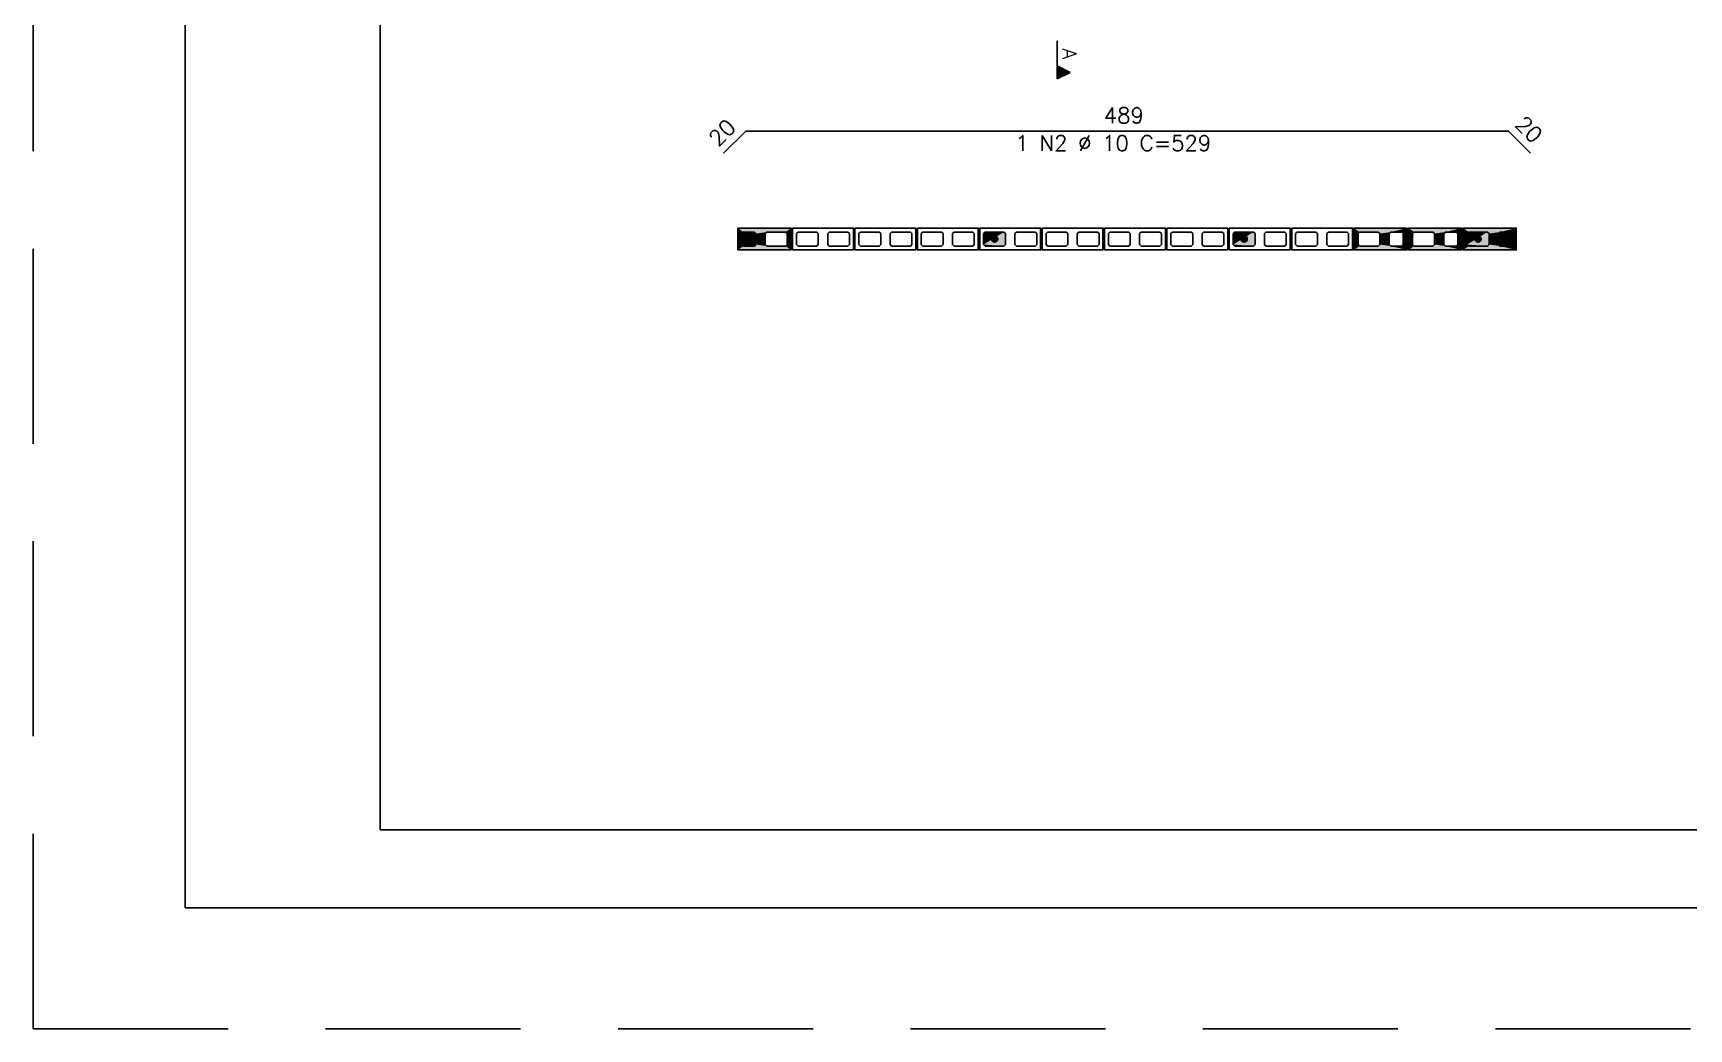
# Model space of a CAD drawing. Extents: x -1.9 to 86, y -1.5 to 61.
# Drawn here: x -1.95 to 19.28, y -1.55 to 11.22 of the extents above; entities that cross this region are included whole.
import ezdxf

# ---------------------------------------------------------------- set-up
doc = ezdxf.new("R2010")
doc.units = 0
doc.header["$MEASUREMENT"] = 0
doc.linetypes.add('HIDDEN', pattern=[0.375, 0.25, -0.125])
doc.layers.get('0').update_dxf_attribs({"linetype": 'CONTINUOUS'})
doc.layers.get('Defpoints').update_dxf_attribs({"linetype": 'CONTINUOUS'})
for name, color, linetype in [('ARQ_FOLHA', 7, 'CONTINUOUS'), ('PENA_01', 1, 'CONTINUOUS'), ('PENA_02', 2, 'CONTINUOUS'), ('PENA_03', 3, 'CONTINUOUS'), ('PENA_05', 5, 'CONTINUOUS'), ('PENA_11', 252, 'CONTINUOUS'), ('PENA_21', 100, 'CONTINUOUS')]:
    doc.layers.add(name, color=color, linetype=linetype)
doc.styles.get("Standard").update_dxf_attribs({"font": 'ROMANS.SHX'})

# ---------------------------------------------------------------- blocks, each defined once
blk = doc.blocks.new('FOLHA A1 - 841 X 594')
at = {"layer": 'ARQ_FOLHA', "color": 1}
for points in [[(-841, 0), (0, 0), (0, 594), (-841, 594)], [(-816, 10), (-10, 10), (-10, 584), (-816, 584)]]:
    blk.add_lwpolyline(points, close=True, dxfattribs=at)
at = {"layer": 'Defpoints', "color": 8, "linetype": 'HIDDEN', "ltscale": 100}
blk.add_lwpolyline([(-860.5, 609.5), (-860.5, -15.5), (19.5, -15.5), (19.5, 609.5)], close=True, dxfattribs=at)
blk = doc.blocks.new('*U24')
blk.add_blockref('FOLHA A1 - 841 X 594', (0, 0))

msp = doc.modelspace()

# ---------------------------------------------------------------- linework, layer by layer
at = {"layer": 'PENA_01', "linetype": 'Continuous'}
for points in [[(7.158, 8.488), (7.298, 8.488), (7.318, 8.508), (7.318, 8.648), (7.298, 8.668), (7.158, 8.668), (7.138, 8.648), (7.138, 8.508), (7.158, 8.488)], [(7.458, 8.488), (7.698, 8.488), (7.718, 8.508), (7.718, 8.648), (7.698, 8.668), (7.458, 8.668), (7.438, 8.648), (7.438, 8.508), (7.458, 8.488)], [(7.838, 8.648), (7.858, 8.668), (8.098, 8.668), (8.118, 8.648), (8.118, 8.508), (8.098, 8.488), (7.858, 8.488), (7.838, 8.508), (7.838, 8.648)], [(8.238, 8.648), (8.258, 8.668), (8.498, 8.668), (8.518, 8.648), (8.518, 8.508), (8.498, 8.488), (8.258, 8.488), (8.238, 8.508), (8.238, 8.648)], [(8.638, 8.648), (8.658, 8.668), (8.898, 8.668), (8.918, 8.648), (8.918, 8.508), (8.898, 8.488), (8.658, 8.488), (8.638, 8.508), (8.638, 8.648)], [(9.038, 8.648), (9.058, 8.668), (9.298, 8.668), (9.318, 8.648), (9.318, 8.508), (9.298, 8.488), (9.058, 8.488), (9.038, 8.508), (9.038, 8.648)], [(9.438, 8.648), (9.458, 8.668), (9.698, 8.668), (9.718, 8.648), (9.718, 8.508), (9.698, 8.488), (9.458, 8.488), (9.438, 8.508), (9.438, 8.648)], [(9.838, 8.648), (9.858, 8.668), (10.098, 8.668), (10.118, 8.648), (10.118, 8.508), (10.098, 8.488), (9.858, 8.488), (9.838, 8.508), (9.838, 8.648)], [(10.238, 8.648), (10.258, 8.668), (10.498, 8.668), (10.518, 8.648), (10.518, 8.508), (10.498, 8.488), (10.258, 8.488), (10.238, 8.508), (10.238, 8.648)], [(10.638, 8.648), (10.658, 8.668), (10.898, 8.668), (10.918, 8.648), (10.918, 8.508), (10.898, 8.488), (10.658, 8.488), (10.638, 8.508), (10.638, 8.648)], [(11.038, 8.648), (11.058, 8.668), (11.298, 8.668), (11.318, 8.648), (11.318, 8.508), (11.298, 8.488), (11.058, 8.488), (11.038, 8.508), (11.038, 8.648)], [(11.438, 8.648), (11.458, 8.668), (11.698, 8.668), (11.718, 8.648), (11.718, 8.508), (11.698, 8.488), (11.458, 8.488), (11.438, 8.508), (11.438, 8.648)], [(11.838, 8.648), (11.858, 8.668), (12.098, 8.668), (12.118, 8.648), (12.118, 8.508), (12.098, 8.488), (11.858, 8.488), (11.838, 8.508), (11.838, 8.648)], [(12.238, 8.648), (12.258, 8.668), (12.498, 8.668), (12.518, 8.648), (12.518, 8.508), (12.498, 8.488), (12.258, 8.488), (12.238, 8.508), (12.238, 8.648)], [(12.638, 8.648), (12.658, 8.668), (12.898, 8.668), (12.918, 8.648), (12.918, 8.508), (12.898, 8.488), (12.658, 8.488), (12.638, 8.508), (12.638, 8.648)], [(13.038, 8.648), (13.058, 8.668), (13.298, 8.668), (13.318, 8.648), (13.318, 8.508), (13.298, 8.488), (13.058, 8.488), (13.038, 8.508), (13.038, 8.648)], [(13.438, 8.648), (13.458, 8.668), (13.698, 8.668), (13.718, 8.648), (13.718, 8.508), (13.698, 8.488), (13.458, 8.488), (13.438, 8.508), (13.438, 8.648)], [(13.838, 8.648), (13.858, 8.668), (14.098, 8.668), (14.118, 8.648), (14.118, 8.508), (14.098, 8.488), (13.858, 8.488), (13.838, 8.508), (13.838, 8.648)], [(14.238, 8.648), (14.258, 8.668), (14.498, 8.668), (14.518, 8.648), (14.518, 8.508), (14.498, 8.488), (14.258, 8.488), (14.238, 8.508), (14.238, 8.648)], [(14.638, 8.648), (14.658, 8.668), (14.898, 8.668), (14.918, 8.648), (14.918, 8.508), (14.898, 8.488), (14.658, 8.488), (14.638, 8.508), (14.638, 8.648)], [(15.298, 8.488), (15.058, 8.488), (15.038, 8.508), (15.038, 8.648), (15.058, 8.668), (15.298, 8.668), (15.318, 8.648), (15.318, 8.508), (15.298, 8.488)], [(15.598, 8.488), (15.458, 8.488), (15.438, 8.508), (15.438, 8.648), (15.458, 8.668), (15.598, 8.668), (15.618, 8.648), (15.618, 8.508), (15.598, 8.488)], [(15.998, 8.488), (15.758, 8.488), (15.738, 8.508), (15.738, 8.648), (15.758, 8.668), (15.998, 8.668), (16.018, 8.648), (16.018, 8.508), (15.998, 8.488)], [(16.298, 8.488), (16.158, 8.488), (16.138, 8.508), (16.138, 8.648), (16.158, 8.668), (16.298, 8.668), (16.318, 8.648), (16.318, 8.508), (16.298, 8.488)], [(16.698, 8.488), (16.458, 8.488), (16.438, 8.508), (16.438, 8.648), (16.458, 8.668), (16.698, 8.668), (16.718, 8.648), (16.718, 8.508), (16.698, 8.488)], [(16.998, 8.488), (16.858, 8.488), (16.838, 8.508), (16.838, 8.648), (16.858, 8.668), (16.998, 8.668), (17.018, 8.648), (17.018, 8.508), (16.998, 8.488)]]:
    msp.add_lwpolyline(points, dxfattribs=at)
at = {"layer": 'PENA_02', "linetype": 'Continuous'}
for points in [[(7.088, 8.438), (7.768, 8.438), (7.768, 8.718), (7.088, 8.718), (7.088, 8.438)], [(7.788, 8.718), (8.568, 8.718), (8.568, 8.438), (7.788, 8.438), (7.788, 8.718)], [(8.588, 8.718), (9.368, 8.718), (9.368, 8.438), (8.588, 8.438), (8.588, 8.718)], [(9.388, 8.718), (10.168, 8.718), (10.168, 8.438), (9.388, 8.438), (9.388, 8.718)], [(10.188, 8.718), (10.968, 8.718), (10.968, 8.438), (10.188, 8.438), (10.188, 8.718)], [(10.988, 8.718), (11.768, 8.718), (11.768, 8.438), (10.988, 8.438), (10.988, 8.718)], [(11.788, 8.718), (12.568, 8.718), (12.568, 8.438), (11.788, 8.438), (11.788, 8.718)], [(12.588, 8.718), (13.368, 8.718), (13.368, 8.438), (12.588, 8.438), (12.588, 8.718)], [(13.388, 8.718), (14.168, 8.718), (14.168, 8.438), (13.388, 8.438), (13.388, 8.718)], [(14.188, 8.718), (14.968, 8.718), (14.968, 8.438), (14.188, 8.438), (14.188, 8.718)], [(15.668, 8.438), (14.988, 8.438), (14.988, 8.718), (15.668, 8.718), (15.668, 8.438)], [(16.368, 8.438), (15.688, 8.438), (15.688, 8.718), (16.368, 8.718), (16.368, 8.438)], [(17.068, 8.438), (16.388, 8.438), (16.388, 8.718), (17.068, 8.718), (17.068, 8.438)]]:
    msp.add_lwpolyline(points, dxfattribs=at)
at = {"layer": 'PENA_03', "linetype": 'Continuous'}
for p, q in [((11.18, 11.118), (11.18, 10.632)), ((11.18, 10.797), (11.18, 11.118)), ((11.346, 10.715), (11.18, 10.797)), ((11.18, 10.633), (11.18, 10.796)), ((11.344, 10.715), (11.18, 10.796)), ((11.18, 10.632), (11.346, 10.715)), ((11.18, 10.633), (11.344, 10.715)), ((11.193, 10.638), (11.193, 10.791)), ((11.205, 10.644), (11.205, 10.785)), ((11.218, 10.651), (11.218, 10.778)), ((11.231, 10.657), (11.231, 10.772)), ((11.244, 10.663), (11.244, 10.766)), ((11.256, 10.67), (11.256, 10.759)), ((11.269, 10.676), (11.269, 10.753)), ((11.282, 10.683), (11.282, 10.746)), ((11.295, 10.689), (11.295, 10.74)), ((11.307, 10.695), (11.307, 10.734)), ((11.32, 10.702), (11.32, 10.727)), ((11.333, 10.708), (11.333, 10.721))]:
    msp.add_line(p, q, dxfattribs=at)
for points in [[(7.138, 8.508), (7.158, 8.488), (7.298, 8.488), (7.318, 8.508), (7.318, 8.648), (7.298, 8.668), (7.158, 8.668), (7.138, 8.648), (7.138, 8.508)], [(10.238, 8.508), (10.258, 8.488), (10.498, 8.488), (10.518, 8.508), (10.518, 8.648), (10.498, 8.668), (10.258, 8.668), (10.238, 8.648), (10.238, 8.508)], [(13.438, 8.508), (13.458, 8.488), (13.698, 8.488), (13.718, 8.508), (13.718, 8.648), (13.698, 8.668), (13.458, 8.668), (13.438, 8.648), (13.438, 8.508)], [(16.438, 8.508), (16.458, 8.488), (16.698, 8.488), (16.718, 8.508), (16.718, 8.648), (16.698, 8.668), (16.458, 8.668), (16.438, 8.648), (16.438, 8.508)], [(16.838, 8.508), (16.858, 8.488), (16.998, 8.488), (17.018, 8.508), (17.018, 8.648), (16.998, 8.668), (16.858, 8.668), (16.838, 8.648), (16.838, 8.508)]]:
    msp.add_lwpolyline(points, dxfattribs=at)
for centre in [(7.228, 8.578), (10.378, 8.578), (13.578, 8.578), (16.578, 8.578), (16.928, 8.578)]:
    msp.add_circle(centre, 0.04, dxfattribs=at)
for points in [[(7.268, 8.578), (7.208, 8.612), (7.19, 8.592)], [(7.268, 8.578), (7.19, 8.592), (7.19, 8.564)], [(7.268, 8.578), (7.19, 8.564), (7.208, 8.543)], [(7.268, 8.578), (7.235, 8.617), (7.208, 8.612)], [(7.268, 8.578), (7.208, 8.543), (7.235, 8.538)], [(7.268, 8.578), (7.258, 8.604), (7.235, 8.617)], [(7.268, 8.578), (7.235, 8.538), (7.258, 8.552)], [(7.268, 8.578), (7.258, 8.552), (7.268, 8.578)], [(10.418, 8.578), (10.358, 8.612), (10.34, 8.592)], [(10.418, 8.578), (10.34, 8.592), (10.34, 8.564)], [(10.418, 8.578), (10.34, 8.564), (10.358, 8.543)], [(10.418, 8.578), (10.385, 8.617), (10.358, 8.612)], [(10.418, 8.578), (10.358, 8.543), (10.385, 8.538)], [(10.418, 8.578), (10.408, 8.604), (10.385, 8.617)], [(10.418, 8.578), (10.385, 8.538), (10.408, 8.552)], [(10.418, 8.578), (10.408, 8.552), (10.418, 8.578)], [(13.618, 8.578), (13.558, 8.612), (13.54, 8.592)], [(13.618, 8.578), (13.54, 8.592), (13.54, 8.564)], [(13.618, 8.578), (13.54, 8.564), (13.558, 8.543)], [(13.618, 8.578), (13.585, 8.617), (13.558, 8.612)], [(13.618, 8.578), (13.558, 8.543), (13.585, 8.538)], [(13.618, 8.578), (13.608, 8.604), (13.585, 8.617)], [(13.618, 8.578), (13.585, 8.538), (13.608, 8.552)], [(13.618, 8.578), (13.608, 8.552), (13.618, 8.578)], [(16.618, 8.578), (16.558, 8.612), (16.54, 8.592)], [(16.618, 8.578), (16.54, 8.592), (16.54, 8.564)], [(16.618, 8.578), (16.54, 8.564), (16.558, 8.543)], [(16.618, 8.578), (16.585, 8.617), (16.558, 8.612)], [(16.618, 8.578), (16.558, 8.543), (16.585, 8.538)], [(16.618, 8.578), (16.608, 8.604), (16.585, 8.617)], [(16.618, 8.578), (16.585, 8.538), (16.608, 8.552)], [(16.618, 8.578), (16.608, 8.552), (16.618, 8.578)], [(16.968, 8.578), (16.908, 8.612), (16.89, 8.592)], [(16.968, 8.578), (16.89, 8.592), (16.89, 8.564)], [(16.968, 8.578), (16.89, 8.564), (16.908, 8.543)], [(16.968, 8.578), (16.935, 8.617), (16.908, 8.612)], [(16.968, 8.578), (16.908, 8.543), (16.935, 8.538)], [(16.968, 8.578), (16.958, 8.604), (16.935, 8.617)], [(16.968, 8.578), (16.935, 8.538), (16.958, 8.552)], [(16.968, 8.578), (16.958, 8.552), (16.968, 8.578)]]:
    msp.add_solid(points, dxfattribs=at)
at = {"layer": 'PENA_05', "linetype": 'Continuous'}
for p, q in [((7.187, 9.963), (6.904, 9.68)), ((16.968, 9.963), (7.187, 9.963)), ((17.251, 9.68), (16.968, 9.963))]:
    msp.add_line(p, q, dxfattribs=at)
at = {"layer": 'PENA_11', "linetype": 'Continuous'}
for points in [[(7.138, 8.508), (7.318, 8.648), (7.298, 8.668)], [(7.138, 8.508), (7.298, 8.668), (7.158, 8.668)], [(7.138, 8.508), (7.158, 8.668), (7.138, 8.648)], [(7.138, 8.508), (7.318, 8.508), (7.318, 8.648)], [(7.138, 8.508), (7.138, 8.648), (7.138, 8.508)], [(7.138, 8.508), (7.158, 8.488), (7.298, 8.488)], [(7.138, 8.508), (7.298, 8.488), (7.318, 8.508)], [(10.238, 8.508), (10.518, 8.648), (10.498, 8.668)], [(10.238, 8.508), (10.498, 8.668), (10.258, 8.668)], [(10.238, 8.508), (10.258, 8.668), (10.238, 8.648)], [(10.238, 8.508), (10.518, 8.508), (10.518, 8.648)], [(10.238, 8.508), (10.238, 8.648), (10.238, 8.508)], [(10.238, 8.508), (10.258, 8.488), (10.498, 8.488)], [(10.238, 8.508), (10.498, 8.488), (10.518, 8.508)], [(13.438, 8.508), (13.718, 8.648), (13.698, 8.668)], [(13.438, 8.508), (13.698, 8.668), (13.458, 8.668)], [(13.438, 8.508), (13.458, 8.668), (13.438, 8.648)], [(13.438, 8.508), (13.718, 8.508), (13.718, 8.648)], [(13.438, 8.508), (13.438, 8.648), (13.438, 8.508)], [(13.438, 8.508), (13.458, 8.488), (13.698, 8.488)], [(13.438, 8.508), (13.698, 8.488), (13.718, 8.508)], [(16.438, 8.508), (16.718, 8.648), (16.698, 8.668)], [(16.438, 8.508), (16.698, 8.668), (16.458, 8.668)], [(16.438, 8.508), (16.458, 8.668), (16.438, 8.648)], [(16.438, 8.508), (16.718, 8.508), (16.718, 8.648)], [(16.438, 8.508), (16.438, 8.648), (16.438, 8.508)], [(16.438, 8.508), (16.458, 8.488), (16.698, 8.488)], [(16.438, 8.508), (16.698, 8.488), (16.718, 8.508)], [(16.838, 8.508), (17.018, 8.648), (16.998, 8.668)], [(16.838, 8.508), (16.998, 8.668), (16.858, 8.668)], [(16.838, 8.508), (16.858, 8.668), (16.838, 8.648)], [(16.838, 8.508), (17.018, 8.508), (17.018, 8.648)], [(16.838, 8.508), (16.838, 8.648), (16.838, 8.508)], [(16.838, 8.508), (16.858, 8.488), (16.998, 8.488)], [(16.838, 8.508), (16.998, 8.488), (17.018, 8.508)]]:
    msp.add_solid(points, dxfattribs=at)
at = {"layer": 'PENA_21', "linetype": 'Continuous'}
for points in [[(7.088, 8.578), (7.138, 8.578), (7.138, 8.648), (7.158, 8.668), (7.298, 8.668), (7.318, 8.648), (7.318, 8.578), (7.438, 8.578), (7.438, 8.648), (7.458, 8.668), (7.698, 8.668), (7.718, 8.648), (7.718, 8.578), (7.768, 8.578), (7.768, 8.718), (7.088, 8.718), (7.088, 8.578)], [(15.668, 8.578), (15.618, 8.578), (15.618, 8.648), (15.598, 8.668), (15.458, 8.668), (15.438, 8.648), (15.438, 8.578), (15.318, 8.578), (15.318, 8.648), (15.298, 8.668), (15.058, 8.668), (15.038, 8.648), (15.038, 8.578), (14.988, 8.578), (14.988, 8.718), (15.668, 8.718), (15.668, 8.578)], [(16.368, 8.578), (16.318, 8.578), (16.318, 8.648), (16.298, 8.668), (16.158, 8.668), (16.138, 8.648), (16.138, 8.578), (16.018, 8.578), (16.018, 8.648), (15.998, 8.668), (15.758, 8.668), (15.738, 8.648), (15.738, 8.578), (15.688, 8.578), (15.688, 8.718), (16.368, 8.718), (16.368, 8.578)], [(17.068, 8.578), (17.018, 8.578), (17.018, 8.648), (16.998, 8.668), (16.858, 8.668), (16.838, 8.648), (16.838, 8.578), (16.718, 8.578), (16.718, 8.648), (16.698, 8.668), (16.458, 8.668), (16.438, 8.648), (16.438, 8.578), (16.388, 8.578), (16.388, 8.718), (17.068, 8.718), (17.068, 8.578)], [(7.088, 8.578), (7.138, 8.578), (7.138, 8.508), (7.158, 8.488), (7.298, 8.488), (7.318, 8.508), (7.318, 8.578), (7.438, 8.578), (7.438, 8.508), (7.458, 8.488), (7.698, 8.488), (7.718, 8.508), (7.718, 8.578), (7.768, 8.578), (7.768, 8.438), (7.088, 8.438), (7.088, 8.578)], [(15.668, 8.578), (15.618, 8.578), (15.618, 8.508), (15.598, 8.488), (15.458, 8.488), (15.438, 8.508), (15.438, 8.578), (15.318, 8.578), (15.318, 8.508), (15.298, 8.488), (15.058, 8.488), (15.038, 8.508), (15.038, 8.578), (14.988, 8.578), (14.988, 8.438), (15.668, 8.438), (15.668, 8.578)], [(16.368, 8.578), (16.318, 8.578), (16.318, 8.508), (16.298, 8.488), (16.158, 8.488), (16.138, 8.508), (16.138, 8.578), (16.018, 8.578), (16.018, 8.508), (15.998, 8.488), (15.758, 8.488), (15.738, 8.508), (15.738, 8.578), (15.688, 8.578), (15.688, 8.438), (16.368, 8.438), (16.368, 8.578)], [(17.068, 8.578), (17.018, 8.578), (17.018, 8.508), (16.998, 8.488), (16.858, 8.488), (16.838, 8.508), (16.838, 8.578), (16.718, 8.578), (16.718, 8.508), (16.698, 8.488), (16.458, 8.488), (16.438, 8.508), (16.438, 8.578), (16.388, 8.578), (16.388, 8.438), (17.068, 8.438), (17.068, 8.578)]]:
    msp.add_lwpolyline(points, dxfattribs=at)
for points in [[(7.768, 8.718), (7.088, 8.718), (7.158, 8.668)], [(7.088, 8.718), (7.088, 8.578), (7.138, 8.578)], [(7.088, 8.718), (7.138, 8.578), (7.138, 8.648)], [(7.088, 8.718), (7.138, 8.648), (7.158, 8.668)], [(7.768, 8.718), (7.158, 8.668), (7.298, 8.668)], [(7.768, 8.718), (7.298, 8.668), (7.318, 8.648)], [(7.768, 8.718), (7.318, 8.648), (7.458, 8.668)], [(7.768, 8.718), (7.458, 8.668), (7.698, 8.668)], [(7.768, 8.718), (7.698, 8.668), (7.718, 8.648)], [(7.768, 8.718), (7.718, 8.648), (7.768, 8.578)], [(15.668, 8.718), (15.058, 8.668), (14.988, 8.718)], [(15.058, 8.668), (15.038, 8.648), (14.988, 8.718)], [(14.988, 8.718), (15.038, 8.648), (14.988, 8.578)], [(15.298, 8.668), (15.058, 8.668), (15.668, 8.718)], [(15.318, 8.648), (15.298, 8.668), (15.668, 8.718)], [(15.668, 8.718), (15.458, 8.668), (15.318, 8.648)], [(15.668, 8.718), (15.598, 8.668), (15.458, 8.668)], [(15.668, 8.718), (15.618, 8.648), (15.598, 8.668)], [(15.668, 8.718), (15.668, 8.578), (15.618, 8.578)], [(15.668, 8.718), (15.618, 8.578), (15.618, 8.648)], [(16.368, 8.718), (15.758, 8.668), (15.688, 8.718)], [(15.758, 8.668), (15.738, 8.648), (15.688, 8.718)], [(15.688, 8.718), (15.738, 8.648), (15.688, 8.578)], [(15.998, 8.668), (15.758, 8.668), (16.368, 8.718)], [(16.018, 8.648), (15.998, 8.668), (16.368, 8.718)], [(16.368, 8.718), (16.158, 8.668), (16.018, 8.648)], [(16.368, 8.718), (16.298, 8.668), (16.158, 8.668)], [(16.368, 8.718), (16.318, 8.648), (16.298, 8.668)], [(16.368, 8.718), (16.368, 8.578), (16.318, 8.578)], [(16.368, 8.718), (16.318, 8.578), (16.318, 8.648)], [(17.068, 8.718), (16.458, 8.668), (16.388, 8.718)], [(16.458, 8.668), (16.438, 8.648), (16.388, 8.718)], [(16.388, 8.718), (16.438, 8.648), (16.388, 8.578)], [(16.698, 8.668), (16.458, 8.668), (17.068, 8.718)], [(16.718, 8.648), (16.698, 8.668), (17.068, 8.718)], [(17.068, 8.718), (16.858, 8.668), (16.718, 8.648)], [(17.068, 8.718), (16.998, 8.668), (16.858, 8.668)], [(17.068, 8.718), (17.018, 8.648), (16.998, 8.668)], [(17.068, 8.718), (17.068, 8.578), (17.018, 8.578)], [(17.068, 8.718), (17.018, 8.578), (17.018, 8.648)], [(7.088, 8.438), (7.088, 8.578), (7.138, 8.578)], [(7.088, 8.438), (7.138, 8.578), (7.138, 8.508)], [(7.088, 8.438), (7.138, 8.508), (7.158, 8.488)], [(7.768, 8.438), (7.298, 8.488), (7.318, 8.508)], [(7.318, 8.648), (7.438, 8.648), (7.458, 8.668)], [(7.318, 8.648), (7.318, 8.578), (7.438, 8.578)], [(7.318, 8.648), (7.438, 8.578), (7.438, 8.648)], [(7.318, 8.508), (7.318, 8.578), (7.438, 8.578)], [(7.318, 8.508), (7.438, 8.578), (7.438, 8.508)], [(7.768, 8.438), (7.318, 8.508), (7.458, 8.488)], [(7.318, 8.508), (7.438, 8.508), (7.458, 8.488)], [(7.768, 8.438), (7.698, 8.488), (7.718, 8.508)], [(7.768, 8.578), (7.718, 8.648), (7.718, 8.578)], [(7.768, 8.438), (7.718, 8.508), (7.768, 8.578)], [(7.768, 8.578), (7.718, 8.508), (7.718, 8.578)], [(15.038, 8.648), (15.038, 8.578), (14.988, 8.578)], [(14.988, 8.438), (15.038, 8.508), (14.988, 8.578)], [(15.038, 8.508), (15.038, 8.578), (14.988, 8.578)], [(15.058, 8.488), (15.038, 8.508), (14.988, 8.438)], [(15.318, 8.508), (15.298, 8.488), (15.668, 8.438)], [(15.318, 8.578), (15.318, 8.648), (15.458, 8.668)], [(15.318, 8.578), (15.458, 8.668), (15.438, 8.648)], [(15.318, 8.578), (15.438, 8.648), (15.438, 8.578)], [(15.318, 8.578), (15.318, 8.508), (15.458, 8.488)], [(15.318, 8.578), (15.458, 8.488), (15.438, 8.508)], [(15.318, 8.578), (15.438, 8.508), (15.438, 8.578)], [(15.668, 8.438), (15.458, 8.488), (15.318, 8.508)], [(15.668, 8.438), (15.618, 8.508), (15.598, 8.488)], [(15.668, 8.438), (15.668, 8.578), (15.618, 8.578)], [(15.668, 8.438), (15.618, 8.578), (15.618, 8.508)], [(15.738, 8.648), (15.738, 8.578), (15.688, 8.578)], [(15.688, 8.438), (15.738, 8.508), (15.688, 8.578)], [(15.738, 8.508), (15.738, 8.578), (15.688, 8.578)], [(15.758, 8.488), (15.738, 8.508), (15.688, 8.438)], [(16.018, 8.508), (15.998, 8.488), (16.368, 8.438)], [(16.018, 8.578), (16.018, 8.648), (16.158, 8.668)], [(16.018, 8.578), (16.158, 8.668), (16.138, 8.648)], [(16.018, 8.578), (16.138, 8.648), (16.138, 8.578)], [(16.018, 8.578), (16.018, 8.508), (16.158, 8.488)], [(16.018, 8.578), (16.158, 8.488), (16.138, 8.508)], [(16.018, 8.578), (16.138, 8.508), (16.138, 8.578)], [(16.368, 8.438), (16.158, 8.488), (16.018, 8.508)], [(16.368, 8.438), (16.318, 8.508), (16.298, 8.488)], [(16.368, 8.438), (16.368, 8.578), (16.318, 8.578)], [(16.368, 8.438), (16.318, 8.578), (16.318, 8.508)], [(16.438, 8.648), (16.438, 8.578), (16.388, 8.578)], [(16.388, 8.438), (16.438, 8.508), (16.388, 8.578)], [(16.438, 8.508), (16.438, 8.578), (16.388, 8.578)], [(16.458, 8.488), (16.438, 8.508), (16.388, 8.438)], [(16.718, 8.508), (16.698, 8.488), (17.068, 8.438)], [(16.718, 8.578), (16.718, 8.648), (16.858, 8.668)], [(16.718, 8.578), (16.858, 8.668), (16.838, 8.648)], [(16.718, 8.578), (16.838, 8.648), (16.838, 8.578)], [(16.718, 8.578), (16.718, 8.508), (16.858, 8.488)], [(16.718, 8.578), (16.858, 8.488), (16.838, 8.508)], [(16.718, 8.578), (16.838, 8.508), (16.838, 8.578)], [(17.068, 8.438), (16.858, 8.488), (16.718, 8.508)], [(17.068, 8.438), (17.018, 8.508), (16.998, 8.488)], [(17.068, 8.438), (17.068, 8.578), (17.018, 8.578)], [(17.068, 8.438), (17.018, 8.578), (17.018, 8.508)], [(7.768, 8.438), (7.088, 8.438), (7.158, 8.488)], [(7.768, 8.438), (7.158, 8.488), (7.298, 8.488)], [(7.768, 8.438), (7.458, 8.488), (7.698, 8.488)], [(15.668, 8.438), (15.058, 8.488), (14.988, 8.438)], [(15.298, 8.488), (15.058, 8.488), (15.668, 8.438)], [(15.668, 8.438), (15.598, 8.488), (15.458, 8.488)], [(16.368, 8.438), (15.758, 8.488), (15.688, 8.438)], [(15.998, 8.488), (15.758, 8.488), (16.368, 8.438)], [(16.368, 8.438), (16.298, 8.488), (16.158, 8.488)], [(17.068, 8.438), (16.458, 8.488), (16.388, 8.438)], [(16.698, 8.488), (16.458, 8.488), (17.068, 8.438)], [(17.068, 8.438), (16.998, 8.488), (16.858, 8.488)]]:
    msp.add_solid(points, dxfattribs=at)

# ---------------------------------------------------------------- block references
at = {"xscale": 0.09999999999999938, "yscale": 0.09999999999999938, "zscale": 0.09999999999999938}
msp.add_blockref('*U24', (84.1, 0.003), dxfattribs=at)

# ---------------------------------------------------------------- texts
at = {"layer": 'PENA_03', "linetype": 'Continuous'}
for s, height, rotation, p in [('A', 0.18, 270, (11.247, 11.021)), ('20', 0.2, 45, (6.834, 9.751)), ('20', 0.2, 315, (17.038, 10.034))]:
    msp.add_text(s, height=height, rotation=rotation, dxfattribs=at).set_placement(p)
for s, p in [('489', (11.778, 10.063)), ('1 N2 %%c 10 C=529', (10.644, 9.707))]:
    msp.add_text(s, height=0.2, dxfattribs=at).set_placement(p)

doc.saveas('drawing.dxf')
